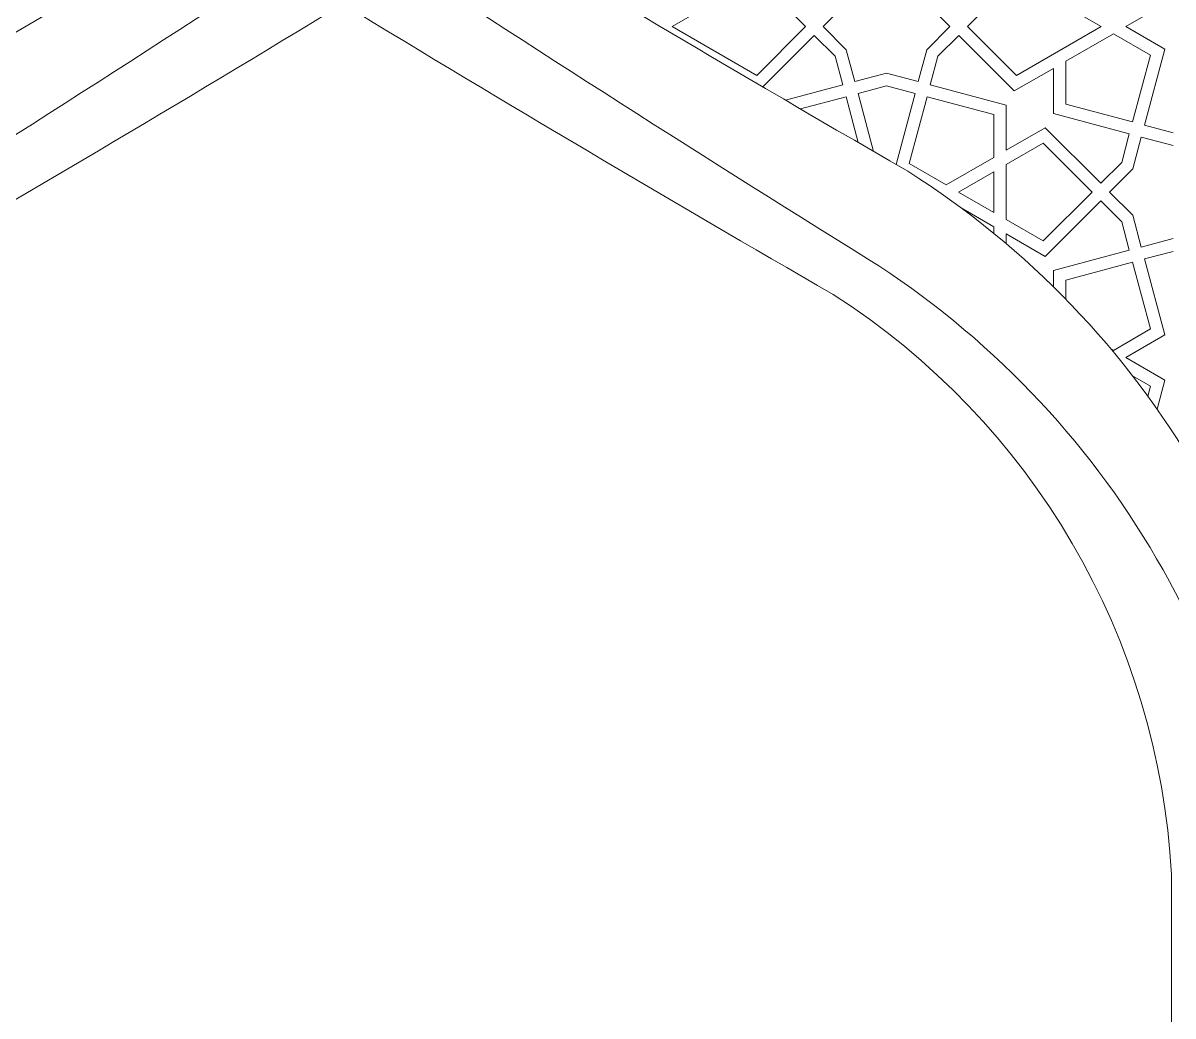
# Model space of a CAD drawing. Header units: metres. Extents: x 7064 to 15770, y 8440 to 11994.
# Drawn here: x 14696.2 to 14855.9, y 11085.3 to 11223.2 of the extents above; entities that cross this region are included whole.
import ezdxf

# ---------------------------------------------------------------- set-up
doc = ezdxf.new("R2010")
doc.units = ezdxf.units.M
doc.layers.add('GÖRÜNÜŞ 015-O4M', color=125, linetype='Continuous', lineweight=15)

msp = doc.modelspace()

# ---------------------------------------------------------------- linework, layer by layer
at = {"layer": 'GÖRÜNÜŞ 015-O4M', "color": 0}
for p, q in [((14798.101, 11229.466), (14786.344, 11222.678)), ((14804.889, 11222.678), (14798.101, 11229.466)), ((14827.375, 11222.678), (14834.163, 11229.466)), ((14834.163, 11229.466), (14845.92, 11222.678)), ((14810.546, 11225.903), (14807.321, 11222.678)), ((14821.718, 11225.903), (14824.943, 11222.678)), ((14854.785, 11225.811), (14849.36, 11222.678)), ((14798.101, 11215.891), (14786.344, 11222.678)), ((14804.889, 11222.678), (14798.101, 11215.891)), ((14810.546, 11219.453), (14807.321, 11222.678)), ((14821.718, 11219.453), (14824.943, 11222.678)), ((14827.375, 11222.678), (14834.163, 11215.891)), ((14834.163, 11215.891), (14845.92, 11222.678)), ((14854.785, 11219.546), (14849.36, 11222.678)), ((14806.105, 11221.462), (14798.944, 11214.301)), ((14809.004, 11218.563), (14806.105, 11221.462)), ((14823.26, 11218.563), (14826.159, 11221.462)), ((14826.159, 11221.462), (14833.88, 11213.741)), ((14841.026, 11217.867), (14847.64, 11221.685)), ((14852.783, 11218.716), (14847.64, 11221.685)), ((14810.546, 11219.453), (14811.726, 11215.048)), ((14821.718, 11219.453), (14820.537, 11215.048)), ((14850.298, 11209.444), (14852.783, 11218.716)), ((14851.959, 11208.999), (14854.785, 11219.546)), ((14809.004, 11218.563), (14810.065, 11214.603)), ((14823.26, 11218.563), (14822.199, 11214.603)), ((14841.026, 11211.928), (14841.026, 11217.867)), ((14816.132, 11216.228), (14811.726, 11215.048)), ((14816.132, 11216.228), (14820.537, 11215.048)), ((14833.88, 11213.741), (14839.306, 11216.874)), ((14839.306, 11210.609), (14839.306, 11216.874)), ((14810.065, 11214.603), (14802.085, 11212.465)), ((14816.132, 11214.448), (14812.172, 11213.387)), ((14816.132, 11214.448), (14820.092, 11213.387)), ((14822.199, 11214.603), (14832.746, 11211.777)), ((14810.51, 11212.941), (14804.176, 11211.244)), ((14810.51, 11212.941), (14812.217, 11206.57)), ((14812.172, 11213.387), (14814.325, 11205.35)), ((14820.092, 11213.387), (14817.454, 11203.542)), ((14821.754, 11212.941), (14819.269, 11203.669)), ((14821.754, 11212.941), (14831.026, 11210.457)), ((14832.746, 11211.777), (14832.746, 11205.512)), ((14850.298, 11209.444), (14841.026, 11211.928)), ((14831.026, 11210.457), (14831.026, 11204.519)), ((14849.853, 11207.782), (14839.306, 11210.609)), ((14838.172, 11208.644), (14832.746, 11205.512)), ((14845.893, 11200.923), (14838.172, 11208.644)), ((14848.792, 11203.822), (14849.853, 11207.782)), ((14855.92, 11207.938), (14851.959, 11208.999)), ((14837.889, 11206.495), (14832.746, 11203.525)), ((14844.676, 11199.707), (14837.889, 11206.495)), ((14850.334, 11202.932), (14851.514, 11207.337)), ((14855.92, 11206.157), (14851.514, 11207.337)), ((14831.026, 11204.519), (14824.412, 11200.7)), ((14824.412, 11200.7), (14819.269, 11203.669)), ((14832.746, 11195.888), (14832.746, 11203.525)), ((14848.792, 11203.822), (14845.893, 11200.923)), ((14850.334, 11202.932), (14847.109, 11199.707)), ((14831.026, 11202.532), (14826.132, 11199.707)), ((14831.026, 11196.881), (14831.026, 11202.532)), ((14831.026, 11196.881), (14826.132, 11199.707)), ((14844.676, 11199.707), (14837.889, 11192.919)), ((14850.334, 11196.482), (14847.109, 11199.707)), ((14845.893, 11198.491), (14838.172, 11190.77)), ((14848.792, 11195.592), (14845.893, 11198.491)), ((14831.026, 11194.895), (14826.52, 11197.497)), ((14850.334, 11196.482), (14851.514, 11192.076)), ((14831.026, 11193.986), (14831.026, 11194.895)), ((14837.889, 11192.919), (14832.746, 11195.888)), ((14848.792, 11195.592), (14849.853, 11191.631)), ((14832.746, 11192.554), (14832.746, 11193.902)), ((14838.172, 11190.77), (14832.746, 11193.902)), ((14855.92, 11193.257), (14851.514, 11192.076)), ((14849.853, 11191.631), (14839.306, 11188.805)), ((14855.92, 11191.476), (14851.959, 11190.415)), ((14850.298, 11189.97), (14841.026, 11187.485)), ((14850.298, 11189.97), (14852.783, 11180.698)), ((14851.959, 11190.415), (14854.785, 11179.868)), ((14839.306, 11188.805), (14839.306, 11186.564)), ((14841.026, 11187.485), (14841.026, 11184.84)), ((14852.783, 11180.698), (14847.64, 11177.728)), ((14854.785, 11179.868), (14849.36, 11176.735)), ((14847.287, 11177.932), (14847.64, 11177.728)), ((14854.785, 11173.603), (14849.36, 11176.735)), ((14852.783, 11172.773), (14850.283, 11174.216)), ((14852.411, 11171.385), (14852.783, 11172.773)), ((14853.706, 11169.574), (14854.785, 11173.603))]:
    msp.add_line(p, q, dxfattribs=at)
for points in [[(14496.129, 10723.656), (14605.554, 10723.656), (14605.554, 11105.534, -0.2440748), (14662.158, 11202.594, 0.006722), (14740.628, 11249.235, 0.0067199), (14819.072, 11202.609, -0.2438312), (14875.702, 11105.504), (14875.702, 10723.656), (14985.127, 10723.656)], [(14605.554, 10713.656), (14605.554, 11105.534, -0.2440748), (14662.158, 11202.594, 0.006722), (14740.628, 11249.235, 0.0067199), (14819.072, 11202.609, -0.2438312), (14875.702, 11105.504), (14875.702, 10713.656)], [(14625.554, 10713.656), (14625.554, 11105.02, -0.2418335), (14672.518, 11185.481, 0.0057943), (14740.628, 11225.805, 0.0057918), (14808.707, 11185.499, -0.2415711), (14855.702, 11104.986), (14855.702, 10713.656)]]:
    msp.add_lwpolyline(points, format="xyb", dxfattribs=at)
at = {"layer": 'GÖRÜNÜŞ 015-O4M', "color": 1}
msp.add_lwpolyline([(14611.129, 10713.656), (14611.129, 11093.384, -0.2440748), (14667.733, 11190.444, 0.0070906), (14740.628, 11237.085, 0.0070885), (14813.497, 11190.459, -0.2438312), (14870.127, 11093.354), (14870.127, 10713.656)], format="xyb", dxfattribs=at)

doc.saveas('drawing.dxf')
